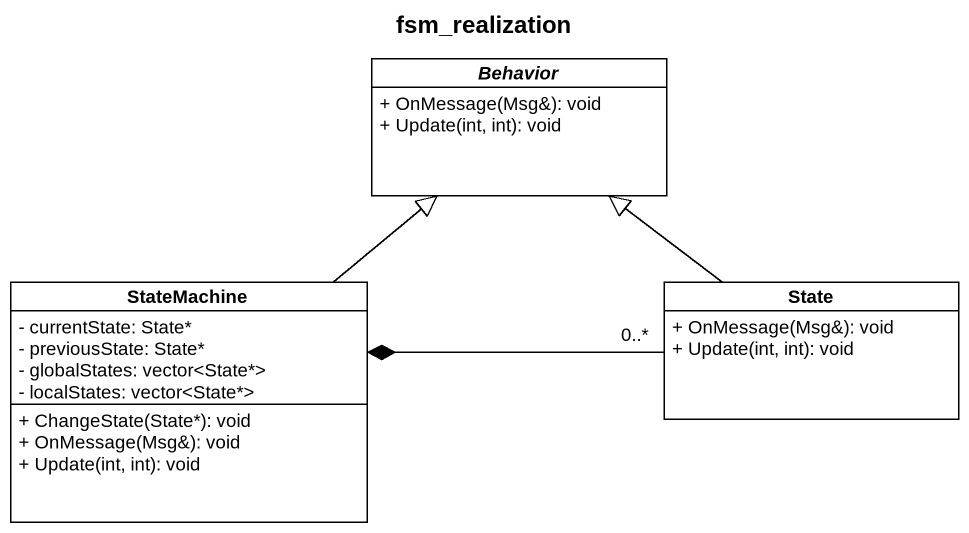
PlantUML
@startuml
title fsm_realization
hide circle
hide empty members
skinparam classAttributeIconSize 0
abstract class Behavior {
  + OnMessage(Msg&): void
  + Update(int, int): void
}
class StateMachine {
  - currentState: State*
  - previousState: State*
  - globalStates: vector<State*>
  - localStates: vector<State*>
  + ChangeState(State*): void
  + OnMessage(Msg&): void
  + Update(int, int): void
}
class "State" as State_ {
  + OnMessage(Msg&): void
  + Update(int, int): void
}
StateMachine -up-|> Behavior
State_ -up-|> Behavior
State_ "0..*" -left-* StateMachine
@enduml
